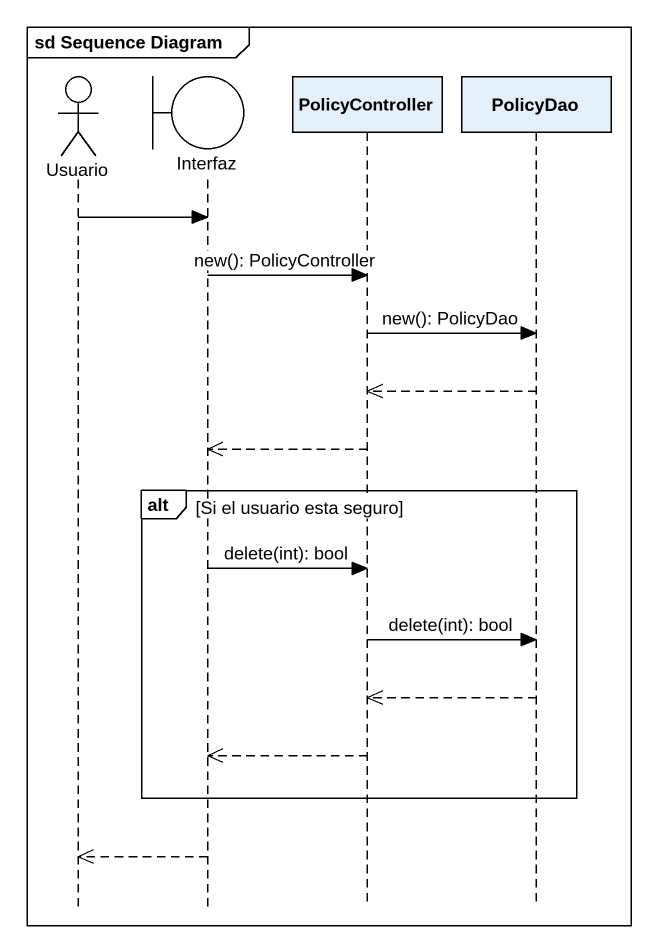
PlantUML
@startuml
mainframe sd Sequence Diagram
hide footbox
actor Usuario
boundary Interfaz
participant PolicyController
participant PolicyDao

Usuario -> Interfaz
Interfaz -> PolicyController : new(): PolicyController
PolicyController -> PolicyDao : new(): PolicyDao
PolicyDao -->> PolicyController
PolicyController -->> Interfaz
alt Si el usuario esta seguro
  Interfaz -> PolicyController : delete(int): bool
  PolicyController -> PolicyDao : delete(int): bool
  PolicyDao -->> PolicyController
  PolicyController -->> Interfaz
end
Interfaz -->> Usuario
@enduml
